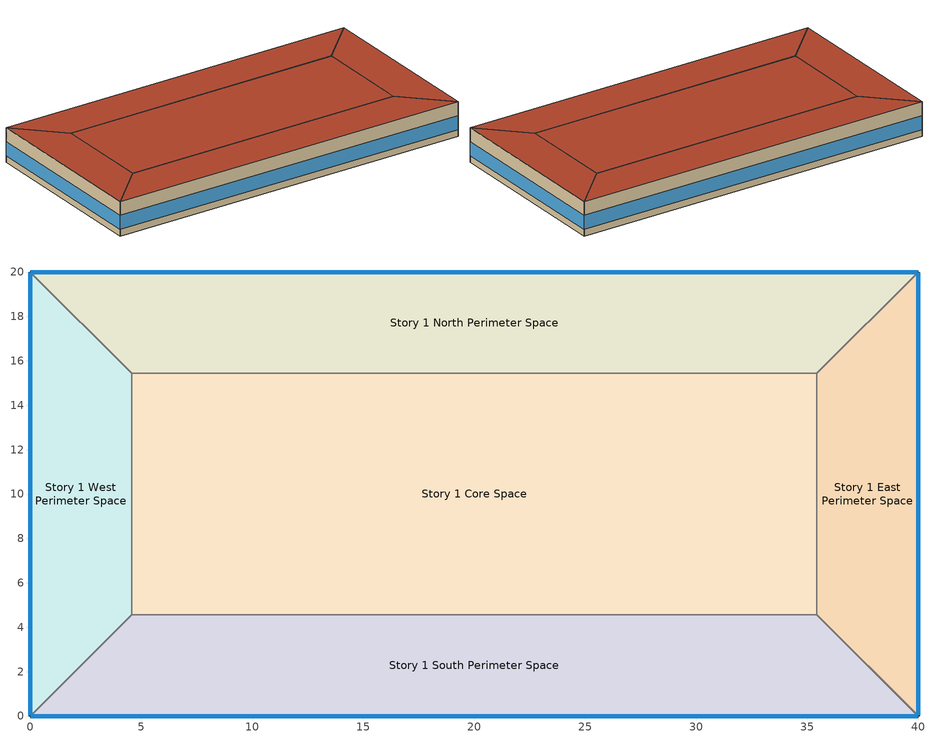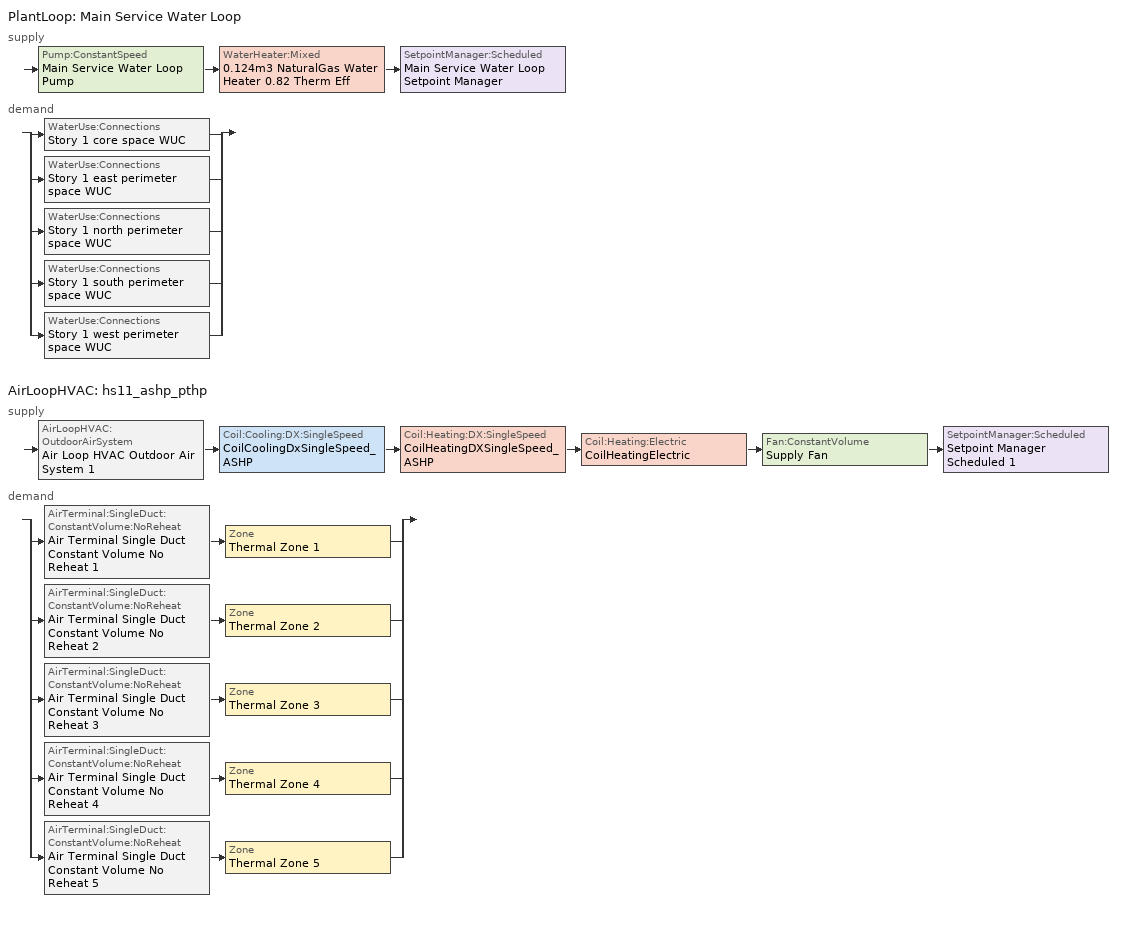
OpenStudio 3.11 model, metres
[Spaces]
Story 1 West Perimeter Space
 floor ground: 0,20 4.57,15.43 4.57,4.57 0,0 z0
 wall outside: 0,20 0,0 z0:3.8
 wall to Story 1 North Perimeter Space: 4.57,15.43 0,20 z0:3.8
 wall to Story 1 Core Space: 4.57,4.57 4.57,15.43 z0:3.8
 wall to Story 1 South Perimeter Space: 0,0 4.57,4.57 z0:3.8
 window: 0,19.97 0,0.03 z0.76:2.28
 roof outside: 0,0 4.57,4.57 4.57,15.43 0,20 z3.8
Story 1 North Perimeter Space
 floor ground: 40,20 35.43,15.43 4.57,15.43 0,20 z0
 wall outside: 40,20 0,20 z0:3.8
 wall to Story 1 East Perimeter Space: 35.43,15.43 40,20 z0:3.8
 wall to Story 1 Core Space: 4.57,15.43 35.43,15.43 z0:3.8
 window: 39.97,20 0.03,20 z0.76:2.28
 roof outside: 35.43,15.43 40,20 0,20 4.57,15.43 z3.8
Story 1 East Perimeter Space
 floor ground: 40,20 40,0 35.43,4.57 35.43,15.43 z0
 wall outside: 40,0 40,20 z0:3.8
 wall to Story 1 South Perimeter Space: 35.43,4.57 40,0 z0:3.8
 wall to Story 1 Core Space: 35.43,15.43 35.43,4.57 z0:3.8
 window: 40,0.03 40,19.97 z0.76:2.28
 roof outside: 40,0 40,20 35.43,15.43 35.43,4.57 z3.8
Story 1 South Perimeter Space
 floor ground: 35.43,4.57 40,0 0,0 4.57,4.57 z0
 wall outside: 0,0 40,0 z0:3.8
 wall to Story 1 Core Space: 35.43,4.57 4.57,4.57 z0:3.8
 window: 0.03,0 39.97,0 z0.76:2.28
 roof outside: 40,0 35.43,4.57 4.57,4.57 0,0 z3.8
Story 1 Core Space
 floor ground: 35.43,15.43 35.43,4.57 4.57,4.57 4.57,15.43 z0
 roof outside: 35.43,4.57 35.43,15.43 4.57,15.43 4.57,4.57 z3.8
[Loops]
PlantLoop 'Main Service Water Loop'
 supply: Pump:ConstantSpeed 'Main Service Water Loop Pump' > WaterHeater:Mixed '0.124m3 NaturalGas Water Heater 0.82 Therm Eff' > SetpointManager:Scheduled 'Main Service Water Loop Setpoint Manager'
 demand: split
  | WaterUse:Connections 'Story 1 core space WUC'
  | WaterUse:Connections 'Story 1 east perimeter space WUC'
  | WaterUse:Connections 'Story 1 north perimeter space WUC'
  | WaterUse:Connections 'Story 1 south perimeter space WUC'
  | WaterUse:Connections 'Story 1 west perimeter space WUC'
AirLoopHVAC 'hs11_ashp_pthp'
 supply: AirLoopHVAC:OutdoorAirSystem 'Air Loop HVAC Outdoor Air System 1' > Coil:Cooling:DX:SingleSpeed 'CoilCoolingDxSingleSpeed_ASHP' > Coil:Heating:DX:SingleSpeed 'CoilHeatingDXSingleSpeed_ASHP' > Coil:Heating:Electric 'CoilHeatingElectric' > Fan:ConstantVolume 'Supply Fan' > SetpointManager:Scheduled 'Setpoint Manager Scheduled 1'
 demand: split
  | AirTerminal:SingleDuct:ConstantVolume:NoReheat 'Air Terminal Single Duct Constant Volume No Reheat 1' > Zone 'Thermal Zone 1'
  | AirTerminal:SingleDuct:ConstantVolume:NoReheat 'Air Terminal Single Duct Constant Volume No Reheat 2' > Zone 'Thermal Zone 2'
  | AirTerminal:SingleDuct:ConstantVolume:NoReheat 'Air Terminal Single Duct Constant Volume No Reheat 3' > Zone 'Thermal Zone 3'
  | AirTerminal:SingleDuct:ConstantVolume:NoReheat 'Air Terminal Single Duct Constant Volume No Reheat 4' > Zone 'Thermal Zone 4'
  | AirTerminal:SingleDuct:ConstantVolume:NoReheat 'Air Terminal Single Duct Constant Volume No Reheat 5' > Zone 'Thermal Zone 5'
[Building]
Small Office: North Axis {deg}=-0; Space Type=ASHRAE 189.1-2009 ClimateZone 4-8 SmallOffice; Default Construction Set=ASHRAE 189.1-2009 ClimateZone 5 (smoff) ConstSet
[ClimateZones]
Climate Zone Institution Name 1=ASHRAE; Climate Zone Document Name 1=ANSI/ASHRAE Standard 169; Climate Zone Document Year 1=2006; Climate Zone Institution Name 2=CEC; Climate Zone Document Name 2=California Climate Zone Descriptions; Climate Zone Document Year 2=1995
[Site]
Site 1: Latitude {deg}=43.67; Longitude {deg}=-79.63; Time Zone {hr}=-5; Elevation {m}=173
[SizingPeriod:DesignDay] Barometric Pressure {Pa}=99264; Sky Clearness=0; Rain Indicator=No; Snow Indicator=No; Day of Month=21; Daylight Saving Time Indicator=No; Dry-Bulb Temperature Range Modifier Type=DefaultMultipliers
Name | Maximum Dry-Bulb Temperature {C} | Daily Dry-Bulb Temperature Range {deltaC} | Wind Speed {m/s} | Wind Direction {deg} | Month | Day Type | Humidity Condition Type | Wetbulb or DewPoint at Maximum Dry-Bulb {C} | Solar Model Indicator | ASHRAE Clear Sky Optical Depth for Beam Irradiance | ASHRAE Clear Sky Optical Depth for Diffuse Irradiance | Enthalpy at Maximum Dry-Bulb {J/kg}
Toronto Int'l Ann Clg .4% Condns DB=>MWB | 31.2 | 10.2 | 5.8 | 270 | 7 | SummerDesignDay | Wetbulb | 22.2 | ASHRAETau | 0.473 | 1.952
Toronto Int'l Ann Clg .4% Condns WB=>MDB | 29 | 10.2 | 5.8 | 270 | 7 | SummerDesignDay | Wetbulb | 23.6 | ASHRAETau | 0.473 | 1.952
Toronto Int'l Ann Clg .4% Condns Enth=>MDB | 29.1 | 10.2 | 5.8 | 270 | 7 | SummerDesignDay | Enthalpy |  | ASHRAETau | 0.473 | 1.952 | 71300
Toronto Int'l Ann Htg 99.6% Condns DB | -18.8 | 0 | 4.3 | 340 | 1 | WinterDesignDay | Wetbulb | -18.8 | ASHRAEClearSky
Toronto Int'l Ann Clg .4% Condns DP=>MDB | 26.5 | 10.2 | 5.8 | 270 | 7 | SummerDesignDay | Dewpoint | 21.9 | ASHRAETau | 0.473 | 1.952
Toronto Int'l Ann Hum_n 99.6% Condns DP=>MCDB | -18.3 | 0 | 4.3 | 340 | 1 | WinterDesignDay | Dewpoint | -23.6 | ASHRAEClearSky
Toronto Int'l Ann Htg Wind 99.6% Condns WS=>MCDB | -6.9 | 0 | 14 | 340 | 1 | WinterDesignDay | Wetbulb | -6.9 | ASHRAEClearSky
[Construction]
000 ExtSlabCarpet 4in ClimateZone 1-8: MAT-CC05 4 HW CONCRETE, CP02 CARPET PAD
000 Exterior Door: 000 F08 Metal surface, 000 I01 25mm insulation board
000 Exterior Window: 000 Clear 3mm, 000 Air 13mm, 000 Clear 3mm
000 Interior Ceiling: 000 M11 100mm lightweight concrete, 000 F05 Ceiling air space resistance, 000 F16 Acoustic tile
000 Interior Door; 000 Interior Partition: 000 G05 25mm wood
000 Interior Floor: 000 F16 Acoustic tile, 000 F05 Ceiling air space resistance, 000 M11 100mm lightweight concrete
000 Interior Wall: 000 G01a 19mm gypsum board, 000 F04 Wall air space resistance, 000 G01a 19mm gypsum board
000 Interior Window: 000 Clear 3mm
ASHRAE 189.1-2009 ExtRoof IEAD ClimateZone 2-5: Roof Membrane, Roof Insulation [21], Metal Decking
ASHRAE 189.1-2009 ExtWall Mass ClimateZone 5: 1IN Stucco, 8IN Concrete HW, Wall Insulation [40], 1/2IN Gypsum
ASHRAE 189.1-2009 ExtWindow ClimateZone 4-5: Theoretical Glass [207]
[DefaultConstructionSet]
ASHRAE 189.1-2009 ClimateZone 5 (smoff) ConstSet: Default Exterior Surface Constructions=ASHRAE 189.1-2009 ClimateZone 5 (smoff) Exterior DefSurfCons; Default Interior Surface Constructions=000 Interior DefSurfCons; Default Ground Contact Surface Constructions=000 Ground DefSurfCons; Default Exterior SubSurface Constructions=ASHRAE 189.1-2009 ClimateZone 5 (smoff) Exterior DefSubCons; Default Interior SubSurface Constructions=000 Interior DefSubCons; Interior Partition Construction=000 Interior Partition
[DefaultSubSurfaceConstructions] Glass Door Construction=000 Exterior Window; Skylight Construction=000 Exterior Window; Tubular Daylight Dome Construction=000 Interior Window; Tubular Daylight Diffuser Construction=000 Interior Window
Name | Fixed Window Construction | Operable Window Construction | Door Construction
000 Interior DefSubCons | 000 Interior Window | 000 Interior Window | 000 Interior Door
ASHRAE 189.1-2009 ClimateZone 5 (smoff) Exterior DefSubCons | ASHRAE 189.1-2009 ExtWindow ClimateZone 4-5 | ASHRAE 189.1-2009 ExtWindow ClimateZone 4-5 | 000 Exterior Door
[DefaultSurfaceConstructions]
Name | Floor Construction | Wall Construction | Roof Ceiling Construction
000 Ground DefSurfCons | 000 ExtSlabCarpet 4in ClimateZone 1-8 | 000 ExtSlabCarpet 4in ClimateZone 1-8 | 000 ExtSlabCarpet 4in ClimateZone 1-8
000 Interior DefSurfCons | 000 Interior Floor | 000 Interior Wall | 000 Interior Ceiling
ASHRAE 189.1-2009 ClimateZone 5 (smoff) Exterior DefSurfCons | 000 ExtSlabCarpet 4in ClimateZone 1-8 | ASHRAE 189.1-2009 ExtWall Mass ClimateZone 5 | ASHRAE 189.1-2009 ExtRoof IEAD ClimateZone 2-5
[Material]
Name | Roughness | Thickness {m} | Conductivity {W/m-K} | Density {kg/m3} | Specific Heat {J/kg-K} | Thermal Absorptance | Solar Absorptance | Visible Absorptance
000 F08 Metal surface | Smooth | 0.0008 | 45.28 | 7824 | 500
000 F16 Acoustic tile | MediumSmooth | 0.0191 | 0.06 | 368 | 590
000 G01a 19mm gypsum board | MediumSmooth | 0.019 | 0.16 | 800 | 1090
000 G05 25mm wood | MediumSmooth | 0.0254 | 0.15 | 608 | 1630
000 I01 25mm insulation board | MediumRough | 0.0254 | 0.03 | 43 | 1210
000 M11 100mm lightweight concrete | MediumRough | 0.1016 | 0.53 | 1280 | 840
1/2IN Gypsum | Smooth | 0.0127 | 0.16 | 784.9 | 830 | 0.9 | 0.92 | 0.92
1IN Stucco | Smooth | 0.0253 | 0.6918 | 1858 | 837 | 0.9 | 0.92 | 0.92
8IN Concrete HW | MediumRough | 0.2033 | 1.7296 | 2243 | 837 | 0.9 | 0.65 | 0.65
MAT-CC05 4 HW CONCRETE | Rough | 0.1016 | 1.311 | 2240 | 836.8 | 0.9 | 0.7 | 0.7
Metal Decking | MediumSmooth | 0.0015 | 45.006 | 7680 | 418.4 | 0.9 | 0.7 | 0.3
Roof Insulation [21] | MediumRough | 0.2105 | 0.049 | 265 | 836.8 | 0.9 | 0.7 | 0.7
Roof Membrane | VeryRough | 0.0095 | 0.16 | 1121.29 | 1460 | 0.9 | 0.7 | 0.7
Wall Insulation [40] | MediumRough | 0.0794 | 0.0432 | 91 | 837 | 0.9 | 0.5 | 0.5
[Material:AirGap]
Name | Thermal Resistance
000 F04 Wall air space resistance | 0.15
000 F05 Ceiling air space resistance | 0.18
[Material:NoMass]
CP02 CARPET PAD: Roughness=VeryRough; Thermal Resistance=0.2165; Thermal Absorptance=0.9; Solar Absorptance=0.7; Visible Absorptance=0.8
[WindowMaterial:Gas]
000 Air 13mm: Gas Type=Air; Thickness=0.0127
[WindowMaterial:Glazing] Optical Data Type=SpectralAverage; Thickness=0.003; Infrared Transmittance at Normal Incidence=0
Name | Solar Transmittance at Normal Incidence | Front Side Solar Reflectance at Normal Incidence | Back Side Solar Reflectance at Normal Incidence | Visible Transmittance at Normal Incidence | Front Side Visible Reflectance at Normal Incidence | Back Side Visible Reflectance at Normal Incidence | Front Side Infrared Hemispherical Emissivity | Back Side Infrared Hemispherical Emissivity | Conductivity | Dirt Correction Factor for Solar and Visible Transmittance | Solar Diffusing
000 Clear 3mm | 0.837 | 0.075 | 0.075 | 0.898 | 0.081 | 0.081 | 0.84 | 0.84 | 0.9
Theoretical Glass [207] | 0.3311 | 0.6189 | 0.6189 | 0.44 | 0.51 | 0.51 | 0.9 | 0.9 | 0.0133 | 1 | No
[DefaultScheduleSet]
SmallOffice Schedules: Number of People Schedule=NECB-A-Occupancy; People Activity Level Schedule=NECB-Activity; Lighting Schedule=NECB-A-Lighting; Electric Equipment Schedule=NECB-A-Electric-Equipment; Infiltration Schedule=Small Office Infil Quarter On
[DesignSpecification:OutdoorAir]
SmallOffice Outdoor Air: Outdoor Air Method=Sum; Outdoor Air Flow per Person=0.00253908; Outdoor Air Flow per Floor Area=0.0003048; Outdoor Air Flow Rate=0; Outdoor Air Flow Air Changes per Hour=0
[ElectricEquipment]
ASHRAE 189.1-2009 ClimateZone 4-8 SmallOffice ElecInst: Electric Equipment Definition=ASHRAE 189.1-2009 ClimateZone 4-8 SmallOffice ElecDef; Space or SpaceType=ASHRAE 189.1-2009 ClimateZone 4-8 SmallOffice
[ElectricEquipment:Definition]
ASHRAE 189.1-2009 ClimateZone 4-8 SmallOffice ElecDef: Design Level Calculation Method=Watts/Area; Watts per Space Floor Area=7.50273; Fraction Radiant=0.5
[Lights]
ASHRAE 189.1-2009 ClimateZone 4-8 SmallOffice LightsInst: Lights Definition=ASHRAE 189.1-2009 ClimateZone 4-8 SmallOffice LightsDef; Space or SpaceType=ASHRAE 189.1-2009 ClimateZone 4-8 SmallOffice
[Lights:Definition]
ASHRAE 189.1-2009 ClimateZone 4-8 SmallOffice LightsDef: Design Level Calculation Method=Watts/Area; Watts per Space Floor Area=7.10001; Fraction Radiant=0.5; Fraction Visible=0.2
[People]
ASHRAE 189.1-2009 ClimateZone 4-8 SmallOffice PeopInst: People Definition=SmallOffice PeopDef; Space or SpaceType=ASHRAE 189.1-2009 ClimateZone 4-8 SmallOffice; Work Efficiency Schedule=Work Efficiency Schedule; Clothing Insulation Calculation Method=ClothingInsulationSchedule; Clothing Insulation Schedule=Clothing Schedule; Air Velocity Schedule=Air Velocity Schedule
[People:Definition]
SmallOffice PeopDef: Number of People Calculation Method=People/Area; People per Space Floor Area {person/m2}=0.0500182; Fraction Radiant=0.3
[SpaceInfiltration:DesignFlowRate]
ASHRAE 189.1-2009 ClimateZone 4-8 SmallOffice Infil: Space or SpaceType=ASHRAE 189.1-2009 ClimateZone 4-8 SmallOffice; Schedule=Always On; Design Flow Rate Calculation Method=Flow/ExteriorArea; Flow per Exterior Surface Area {m3/s-m2}=0.000250063; Density Basis=Outdoor
[SpaceType]
ASHRAE 189.1-2009 ClimateZone 4-8 SmallOffice: Default Schedule Set=SmallOffice Schedules; Design Specification Outdoor Air Object=SmallOffice Outdoor Air; Standards Building Type=Space Function; Standards Space Type=Office enclosed > 25 m2
[ThermostatSetpoint:DualSetpoint] Heating Setpoint Temperature Schedule=Small Office HtgSetp; Cooling Setpoint Temperature Schedule=Small Office ClgSetp
Thermal Zone 1 Thermostat; Thermal Zone 2 Thermostat; Thermal Zone 3 Thermostat; Thermal Zone 4 Thermostat; Thermal Zone 5 Thermostat
[BuildingStory]
Story 1: Nominal Z Coordinate {m}=0; Nominal Floor to Floor Height {m}=3.8
[Space] Building Story=Story 1
Name | Thermal Zone
Story 1 West Perimeter Space | Thermal Zone 2
Story 1 North Perimeter Space | Thermal Zone 3
Story 1 East Perimeter Space | Thermal Zone 4
Story 1 South Perimeter Space | Thermal Zone 1
Story 1 Core Space | Thermal Zone 5
[ThermalZone] Use Ideal Air Loads=No
Name | Thermostat
Thermal Zone 1 | Thermal Zone 1 Thermostat
Thermal Zone 2 | Thermal Zone 2 Thermostat
Thermal Zone 3 | Thermal Zone 3 Thermostat
Thermal Zone 4 | Thermal Zone 4 Thermostat
Thermal Zone 5 | Thermal Zone 5 Thermostat
[Sizing:Zone] Zone Cooling Design Supply Air Temperature Input Method=SupplyAirTemperature; Zone Cooling Design Supply Air Temperature {C}=13; Zone Cooling Design Supply Air Temperature Difference {deltaC}=11.11; Zone Heating Design Supply Air Temperature Input Method=SupplyAirTemperature; Zone Heating Design Supply Air Temperature {C}=43; Zone Heating Design Supply Air Temperature Difference {deltaC}=11.11; Zone Cooling Design Supply Air Humidity Ratio {kg-H2O/kg-air}=0.0085; Zone Heating Design Supply Air Humidity Ratio {kg-H2O/kg-air}=0.008; Zone Heating Sizing Factor=1.3; Zone Cooling Sizing Factor=1.1; Cooling Design Air Flow Method=DesignDay; Heating Design Air Flow Method=DesignDay; Account for Dedicated Outdoor Air System=No; Dedicated Outdoor Air System Control Strategy=NeutralSupplyAir; Dedicated Outdoor Air Low Setpoint Temperature for Design {C}=Autosize; Dedicated Outdoor Air High Setpoint Temperature for Design {C}=Autosize; Zone Load Sizing Method=Sensible Load Only No Latent Load; Zone Latent Cooling Design Supply Air Humidity Ratio Input Method=HumidityRatioDifference; Zone Cooling Design Supply Air Humidity Ratio Difference {kgWater/kgDryAir}=0.005; Zone Latent Heating Design Supply Air Humidity Ratio Input Method=HumidityRatioDifference; Zone Humidification Design Supply Air Humidity Ratio Difference {kgWater/kgDryAir}=0.005; Sizing Option=Coincident; Heating Coil Sizing Method=None; Maximum Heating Capacity To Cooling Load Sizing Ratio {W/W}=1
Thermal Zone 1; Thermal Zone 2; Thermal Zone 3; Thermal Zone 4; Thermal Zone 5
[Zone equipment]
Thermal Zone 1: Air Terminal Single Duct Constant Volume No Reheat 1, ZoneHVACPackagedTerminalHeatPump
Thermal Zone 2: Air Terminal Single Duct Constant Volume No Reheat 2, ZoneHVACPackagedTerminalHeatPump 1
Thermal Zone 3: Air Terminal Single Duct Constant Volume No Reheat 3, ZoneHVACPackagedTerminalHeatPump 2
Thermal Zone 4: Air Terminal Single Duct Constant Volume No Reheat 4, ZoneHVACPackagedTerminalHeatPump 3
Thermal Zone 5: Air Terminal Single Duct Constant Volume No Reheat 5, ZoneHVACPackagedTerminalHeatPump 4
[PlantLoop]
Main Service Water Loop: Glycol Concentration=0; Maximum Loop Temperature {C}=60; Plant Loop Volume {m3}=Autocalculate; Load Distribution Scheme=Optimal
[Sizing:Plant]
Main Service Water Loop: Loop Type=Heating; Design Loop Exit Temperature {C}=60; Loop Design Temperature Difference {deltaC}=5; Sizing Option=NonCoincident; Zone Timesteps in Averaging Window=1; Coincident Sizing Factor Mode=None
[SetpointManager:Scheduled] Control Variable=Temperature
Name | Schedule
Main Service Water Loop Setpoint Manager | SHW Temp 60.0C
Setpoint Manager Scheduled 1 | DOAS Supply Air Temp
[Pump:ConstantSpeed]
Main Service Water Loop Pump: Rated Flow Rate {m3/s}=autosize; Rated Pump Head {Pa}=179532; Rated Power Consumption {W}=autosize; Motor Efficiency=0.9; Fraction of Motor Inefficiencies to Fluid Stream=0; Pump Control Type=Intermittent; Design Power Sizing Method=PowerPerFlowPerPressure; Design Electric Power per Unit Flow Rate {W/(m3/s)}=348701.1; Design Shaft Power per Unit Flow Rate per Unit Head {W-s/m3-Pa}=1.28205
[WaterHeater:Mixed]
0.124m3 NaturalGas Water Heater 0.82 Therm Eff: Tank Volume {m3}=0.1239; Setpoint Temperature Schedule=SHW Temp 60.0C; Deadband Temperature Difference {deltaC}=2; Maximum Temperature Limit {C}=82.22; Heater Control Type=Cycle; Heater Maximum Capacity {W}=6473.8; Heater Fuel Type=NaturalGas; Heater Thermal Efficiency=0.82; Part Load Factor Curve=SWH-EFFFPLR-NECB2011; Off Cycle Parasitic Fuel Consumption Rate {W}=24.0769; Off Cycle Parasitic Fuel Type=NaturalGas; Off Cycle Parasitic Heat Fraction to Tank=0.8; On Cycle Parasitic Fuel Consumption Rate {W}=24.0769; On Cycle Parasitic Fuel Type=NaturalGas; On Cycle Parasitic Heat Fraction to Tank=0; Ambient Temperature Indicator=Schedule; Ambient Temperature Schedule=SHW Ambient Temp 22C; Off Cycle Loss Coefficient to Ambient Temperature {W/K}=4.48063; On Cycle Loss Coefficient to Ambient Temperature {W/K}=4.48063; Use Side Effectiveness=1; Source Side Effectiveness=1; Use Side Design Flow Rate {m3/s}=autosize; Source Side Design Flow Rate {m3/s}=autosize; Indirect Water Heating Recovery Time {hr}=1.5; Source Side Flow Control Mode=IndirectHeatPrimarySetpoint
[WaterHeater:Sizing]
0.124m3 NaturalGas Water Heater 0.82 Therm Eff: Design Mode=PeakDraw; Time Storage Can Meet Peak Draw {hr}=0.538503; Time for Tank Recovery {hr}=0; Nominal Tank Volume for Autosizing Plant Connections {m3}=1
[WaterUse:Equipment:Definition] Target Temperature Schedule=SHW Target 60.0C
Name | Peak Flow Rate {m3/s}
Story 1 core space Water Use Def | 8.01002e-06
Story 1 east perimeter space Water Use Def; Story 1 west perimeter space Water Use Def | 1.68535e-06
Story 1 north perimeter space Water Use Def; Story 1 south perimeter space Water Use Def | 3.86986e-06
[WaterUse:Equipment] Flow Rate Fraction Schedule=NECB-A-Service Water Heating
Name | Water Use Equipment Definition | Space
Story 1 core space | Story 1 core space Water Use Def | Story 1 Core Space
Story 1 east perimeter space | Story 1 east perimeter space Water Use Def | Story 1 East Perimeter Space
Story 1 north perimeter space | Story 1 north perimeter space Water Use Def | Story 1 North Perimeter Space
Story 1 south perimeter space | Story 1 south perimeter space Water Use Def | Story 1 South Perimeter Space
Story 1 west perimeter space | Story 1 west perimeter space Water Use Def | Story 1 West Perimeter Space
[WaterUse:Connections] Drain Water Heat Exchanger Type=None; Drain Water Heat Exchanger Destination=Plant
Name | Water Use Equipment Name 1
Story 1 core space WUC | Story 1 core space
Story 1 east perimeter space WUC | Story 1 east perimeter space
Story 1 north perimeter space WUC | Story 1 north perimeter space
Story 1 south perimeter space WUC | Story 1 south perimeter space
Story 1 west perimeter space WUC | Story 1 west perimeter space
[AirLoopHVAC]
hs11_ashp_pthp: Availability Schedule=Always On Discrete; Design Supply Air Flow Rate {m3/s}=autosize; Design Return Air Flow Fraction of Supply Air Flow=1
[Sizing:System]
hs11_ashp_pthp: Type of Load to Size On=VentilationRequirement; Design Outdoor Air Flow Rate {m3/s}=Autosize; Central Heating Maximum System Air Flow Ratio=1; Preheat Design Temperature {C}=7; Preheat Design Humidity Ratio {kg-H2O/kg-Air}=0.008; Precool Design Temperature {C}=13; Precool Design Humidity Ratio {kg-H2O/kg-Air}=0.008; Central Cooling Design Supply Air Temperature {C}=13; Central Heating Design Supply Air Temperature {C}=22; Sizing Option=NonCoincident; 100% Outdoor Air in Cooling=Yes; 100% Outdoor Air in Heating=Yes; Central Cooling Design Supply Air Humidity Ratio {kg-H2O/kg-Air}=0.0085; Central Heating Design Supply Air Humidity Ratio {kg-H2O/kg-Air}=0.008; Cooling Design Air Flow Method=DesignDay; Cooling Design Air Flow Rate {m3/s}=0; Heating Design Air Flow Method=DesignDay; Heating Design Air Flow Rate {m3/s}=0; System Outdoor Air Method=ZoneSum; Zone Maximum Outdoor Air Fraction=1; Cooling Supply Air Flow Rate Per Floor Area {m3/s-m2}=0.00996765; Cooling Fraction of Autosized Cooling Supply Air Flow Rate=1; Cooling Supply Air Flow Rate Per Unit Cooling Capacity {m3/s-W}=3.94755e-05; Heating Supply Air Flow Rate Per Floor Area {m3/s-m2}=0.00996765; Heating Fraction of Autosized Heating Supply Air Flow Rate=1; Heating Fraction of Autosized Cooling Supply Air Flow Rate=1; Heating Supply Air Flow Rate Per Unit Heating Capacity {m3/s-W}=3.15882e-05; Cooling Design Capacity Method=CoolingDesignCapacity; Cooling Design Capacity {W}=autosize; Cooling Design Capacity Per Floor Area {W/m2}=234.7; Fraction of Autosized Cooling Design Capacity=1; Heating Design Capacity Method=HeatingDesignCapacity; Heating Design Capacity {W}=autosize; Heating Design Capacity Per Floor Area {W/m2}=157; Fraction of Autosized Heating Design Capacity=1; Central Cooling Capacity Control Method=OnOff; Occupant Diversity=autosize; Heating Coil Sizing Method=None; Maximum Heating Capacity To Cooling Capacity Sizing Ratio {W/W}=1
[Coil:Cooling:DX:SingleSpeed] Availability Schedule=Always On Discrete; Rated Total Cooling Capacity {W}=autosize; Rated Sensible Heat Ratio=autosize; Rated COP {W/W}=3; Rated Air Flow Rate {m3/s}=autosize; Rated Evaporator Fan Power Per Volume Flow Rate 2017 {W/(m3/s)}=773.3; Rated Evaporator Fan Power Per Volume Flow Rate 2023 {W/(m3/s)}=934.4; Minimum Outdoor Dry-Bulb Temperature for Compressor Operation {C}=-25; Nominal Time for Condensate Removal to Begin {s}=0; Ratio of Initial Moisture Evaporation Rate and Steady State Latent Capacity=0; Maximum Cycling Rate {cycles/hr}=0; Latent Capacity Time Constant {s}=0; Condenser Type=AirCooled; Evaporative Condenser Effectiveness=0.9; Evaporative Condenser Air Flow Rate {m3/s}=autosize; Evaporative Condenser Pump Rated Power Consumption {W}=autosize; Crankcase Heater Capacity {W}=1e-06; Maximum Outdoor Dry-Bulb Temperature for Crankcase Heater Operation {C}=10; Basin Heater Capacity {W/K}=0; Basin Heater Setpoint Temperature {C}=2
Name | Total Cooling Capacity Function of Temperature Curve | Total Cooling Capacity Function of Flow Fraction Curve | Energy Input Ratio Function of Temperature Curve | Energy Input Ratio Function of Flow Fraction Curve | Part Load Fraction Correlation Curve
CoilCoolingDxSingleSpeed_ASHP | Curve Biquadratic 1 | Curve Quadratic 1 | Curve Biquadratic 2 | Curve Quadratic 2 | Curve Quadratic 3
CoilCoolingDXSingleSpeed_PTHP | Curve Biquadratic 3 | Curve Quadratic 6 | Curve Biquadratic 4 | Curve Quadratic 7 | Curve Quadratic 8
CoilCoolingDXSingleSpeed_PTHP 1 | Curve Biquadratic 5 | Curve Quadratic 11 | Curve Biquadratic 6 | Curve Quadratic 12 | Curve Quadratic 13
CoilCoolingDXSingleSpeed_PTHP 2 | Curve Biquadratic 7 | Curve Quadratic 16 | Curve Biquadratic 8 | Curve Quadratic 17 | Curve Quadratic 18
CoilCoolingDXSingleSpeed_PTHP 3 | Curve Biquadratic 9 | Curve Quadratic 21 | Curve Biquadratic 10 | Curve Quadratic 22 | Curve Quadratic 23
CoilCoolingDXSingleSpeed_PTHP 4 | Curve Biquadratic 11 | Curve Quadratic 26 | Curve Biquadratic 12 | Curve Quadratic 27 | Curve Quadratic 28
[Coil:Heating:DX:SingleSpeed] Availability Schedule=Always On Discrete; Rated Total Heating Capacity {W}=Autosize; Rated COP {W/W}=5; Rated Air Flow Rate {m3/s}=Autosize; Rated Supply Fan Power Per Volume Flow Rate 2017 {W/(m3/s)}=773.3; Rated Supply Fan Power Per Volume Flow Rate 2023 {W/(m3/s)}=934.4; Defrost Energy Input Ratio Function of Temperature Curve=DEFROST-EIR-FT; Crankcase Heater Capacity {W}=1e-06; Defrost Strategy=ReverseCycle; Defrost Control=OnDemand; Defrost Time Period Fraction=0.166667; Resistive Defrost Heater Capacity {W}=2000
Name | Total Heating Capacity Function of Temperature Curve | Total Heating Capacity Function of Flow Fraction Curve | Energy Input Ratio Function of Temperature Curve | Energy Input Ratio Function of Flow Fraction Curve | Part Load Fraction Correlation Curve
CoilHeatingDXSingleSpeed_ASHP | Curve Cubic 1 | Curve Cubic 2 | Curve Cubic 3 | Curve Quadratic 4 | Curve Quadratic 5
CoilHeatingDXSingleSpeed_PTHP | Curve Cubic 4 | Curve Cubic 5 | Curve Cubic 6 | Curve Quadratic 9 | Curve Quadratic 10
CoilHeatingDXSingleSpeed_PTHP 1 | Curve Cubic 7 | Curve Cubic 8 | Curve Cubic 9 | Curve Quadratic 14 | Curve Quadratic 15
CoilHeatingDXSingleSpeed_PTHP 2 | Curve Cubic 10 | Curve Cubic 11 | Curve Cubic 12 | Curve Quadratic 19 | Curve Quadratic 20
CoilHeatingDXSingleSpeed_PTHP 3 | Curve Cubic 13 | Curve Cubic 14 | Curve Cubic 15 | Curve Quadratic 24 | Curve Quadratic 25
CoilHeatingDXSingleSpeed_PTHP 4 | Curve Cubic 16 | Curve Cubic 17 | Curve Cubic 18 | Curve Quadratic 29 | Curve Quadratic 30
[Coil:Heating:Electric] Availability Schedule=Always On Discrete
CoilHeatingElectric; CoilHeatingElectric 1; CoilHeatingElectric 2; CoilHeatingElectric 3; CoilHeatingElectric 4; CoilHeatingElectric 5
[Fan:ConstantVolume]
Supply Fan: Availability Schedule=Always On Discrete; Maximum Flow Rate {m3/s}=AutoSize
[Controller:OutdoorAir]
Controller Outdoor Air 1: Minimum Outdoor Air Flow Rate {m3/s}=autosize; Maximum Outdoor Air Flow Rate {m3/s}=Autosize; Economizer Control Type=NoEconomizer; Economizer Control Action Type=ModulateFlow; Economizer Maximum Limit Dry-Bulb Temperature {C}=28; Economizer Maximum Limit Enthalpy {J/kg}=64000; Economizer Minimum Limit Dry-Bulb Temperature {C}=-100; Lockout Type=NoLockout; Minimum Limit Type=FixedMinimum; Controller Mechanical Ventilation=Controller Mechanical Ventilation 1; High Humidity Control=No; High Humidity Outdoor Air Flow Ratio=1; Control High Indoor Humidity Based on Outdoor Humidity Ratio=Yes; Heat Recovery Bypass Control Type=BypassWhenWithinEconomizerLimits; Economizer Operation Staging=InterlockedWithMechanicalCooling
[Controller:MechanicalVentilation]
Controller Mechanical Ventilation 1: Availability Schedule=Always On Discrete; System Outdoor Air Method=ZoneSum
[AirLoopHVAC:OutdoorAirSystem]
Air Loop HVAC Outdoor Air System 1: Controller=Controller Outdoor Air 1
[AirTerminal:SingleDuct:ConstantVolume:NoReheat] Availability Schedule=Always On Discrete; Maximum Air Flow Rate {m3/s}=AutoSize
Air Terminal Single Duct Constant Volume No Reheat 1; Air Terminal Single Duct Constant Volume No Reheat 2; Air Terminal Single Duct Constant Volume No Reheat 3; Air Terminal Single Duct Constant Volume No Reheat 4; Air Terminal Single Duct Constant Volume No Reheat 5
[Fan:OnOff] Availability Schedule=Always On Discrete; Fan Total Efficiency=0.6; Pressure Rise {Pa}=300; Maximum Flow Rate {m3/s}=autosize; Motor Efficiency=0.8; Motor In Airstream Fraction=1
Name | Fan Power Ratio Function of Speed Ratio Curve | Fan Efficiency Ratio Function of Speed Ratio Curve
FanOnOff | Fan On Off Power Curve | Fan On Off Efficiency Curve
FanOnOff 1 | Fan On Off Power Curve 1 | Fan On Off Efficiency Curve 1
FanOnOff 2 | Fan On Off Power Curve 2 | Fan On Off Efficiency Curve 2
FanOnOff 3 | Fan On Off Power Curve 3 | Fan On Off Efficiency Curve 3
FanOnOff 4 | Fan On Off Power Curve 4 | Fan On Off Efficiency Curve 4
[ZoneHVAC:PackagedTerminalHeatPump] Availability Schedule=Always On Discrete; Supply Air Flow Rate During Cooling Operation {m3/s}=Autosize; Supply Air Flow Rate During Heating Operation {m3/s}=Autosize; Supply Air Flow Rate When No Cooling or Heating is Needed {m3/s}=Autosize; No Load Supply Air Flow Rate Control Set To Low Speed=Yes; Outdoor Air Flow Rate During Cooling Operation {m3/s}=1e-06; Outdoor Air Flow Rate During Heating Operation {m3/s}=1e-06; Outdoor Air Flow Rate When No Cooling or Heating is Needed {m3/s}=1e-06; Maximum Supply Air Temperature from Supplemental Heater {C}=Autosize; Supply Air Fan Operating Mode Schedule=Always Off Discrete; DX Heating Coil Sizing Ratio=1
Name | Supply Air Fan | Heating Coil | Cooling Coil | Supplemental Heating Coil
ZoneHVACPackagedTerminalHeatPump | FanOnOff | CoilHeatingDXSingleSpeed_PTHP | CoilCoolingDXSingleSpeed_PTHP | CoilHeatingElectric 1
ZoneHVACPackagedTerminalHeatPump 1 | FanOnOff 1 | CoilHeatingDXSingleSpeed_PTHP 1 | CoilCoolingDXSingleSpeed_PTHP 1 | CoilHeatingElectric 2
ZoneHVACPackagedTerminalHeatPump 2 | FanOnOff 2 | CoilHeatingDXSingleSpeed_PTHP 2 | CoilCoolingDXSingleSpeed_PTHP 2 | CoilHeatingElectric 3
ZoneHVACPackagedTerminalHeatPump 3 | FanOnOff 3 | CoilHeatingDXSingleSpeed_PTHP 3 | CoilCoolingDXSingleSpeed_PTHP 3 | CoilHeatingElectric 4
ZoneHVACPackagedTerminalHeatPump 4 | FanOnOff 4 | CoilHeatingDXSingleSpeed_PTHP 4 | CoilCoolingDXSingleSpeed_PTHP 4 | CoilHeatingElectric 5
[Schedule:Constant]
Name | Value
Always On Discrete | 1
Always Off Discrete | 0
[Schedule:Ruleset]
Name | Default Day Schedule | Summer Design Day Schedule | Winter Design Day Schedule
Always On | Always On Default Schedule | Always On Summer Design Day | Always On Winter Design Day
Small Office HtgSetp | Small Office HtgSetp Default Schedule | Small Office HtgSetp Summer Design Day | Small Office HtgSetp Winter Design Day
Small Office Infil Quarter On | Small Office Infil Quarter On Default Schedule | Small Office Infil Quarter On Summer Design Day | Small Office Infil Quarter On Winter Design Day
Small Office ClgSetp | Small Office ClgSetp Default Schedule | Small Office ClgSetp Summer Design Day | Small Office ClgSetp Winter Design Day
Clothing Schedule | Clothing Schedule Default Winter Clothes
Air Velocity Schedule | Air Velocity Schedule Default
Work Efficiency Schedule | Work Efficiency Schedule Default
NECB-A-Occupancy | NECB-A-Occupancy Default
NECB-Activity | NECB-Activity Default | NECB-Activity Summer Design Day | NECB-Activity Winter Design Day
NECB-A-Electric-Equipment | NECB-A-Electric-Equipment Default
NECB-A-Lighting | NECB-A-Lighting Default
SHW Temp 60.0C | SHW Temp 60.0C Default
SHW Ambient Temp 22C | SHW Ambient Temp 22C Default
SHW Target 60.0C | SHW Target 60.0C Default
NECB-A-Service Water Heating | NECB-A-Service Water Heating Default
DOAS Supply Air Temp | DOAS Supply Air Temp Default
[Schedule:Day]
Always On Default Schedule; Always On Winter Design Day; Always On Summer Design Day; Small Office Infil Quarter On Rule 1 Day Schedule: No, 24, 0, 1
Small Office HtgSetp Default Schedule: No, 6, 0, 15.6, 22, 0, 21, 24, 0, 15.6
Small Office HtgSetp Rule 2 Day Schedule: No, 6, 0, 15.6, 18, 0, 21, 24, 0, 15.6
Small Office HtgSetp Winter Design Day: No, 24, 0, 21
Small Office HtgSetp Rule 1 Day Schedule; Small Office HtgSetp Summer Design Day: No, 24, 0, 15.6
Small Office Infil Quarter On Default Schedule; Small Office Infil Quarter On Summer Design Day: No, 6, 0, 1, 22, 0, 0.25, 24, 0, 1
Small Office Infil Quarter On Rule 2 Day Schedule; Small Office Infil Quarter On Winter Design Day: No, 6, 0, 1, 18, 0, 0.25, 24, 0, 1
Small Office ClgSetp Default Schedule; Small Office ClgSetp Summer Design Day: No, 6, 0, 26.7, 22, 0, 24, 24, 0, 26.7
Small Office ClgSetp Rule 2 Day Schedule: No, 6, 0, 26.7, 18, 0, 24, 24, 0, 26.7
Small Office ClgSetp Rule 1 Day Schedule; Small Office ClgSetp Winter Design Day: No, 24, 0, 26.7
Clothing Schedule Default Winter Clothes: 24, 0, 1
Clothing Schedule Summer Clothes: 24, 0, 0.5
Air Velocity Schedule Default: 24, 0, 0.2
Work Efficiency Schedule Default: 24, 0, 0
NECB-A-Occupancy Default; NECB-A-Occupancy Default|Wkdy Day: No, 7, 0, 0, 8, 0, 0.1, 9, 0, 0.7, 12, 0, 0.9, 14, 0, 0.5, 17, 0, 0.9, 18, 0, 0.7, 19, 0, 0.3, 23, 0, 0.1, 24, 0, 0
NECB-A-Occupancy Sat Day; NECB-A-Occupancy Sun|Hol Day: No, 24, 0, 0
NECB-Activity Default; NECB-Activity Winter Design Day; NECB-Activity Summer Design Day: No, 24, 0, 130
NECB-A-Electric-Equipment Default; NECB-A-Electric-Equipment Default|Wkdy Day: No, 7, 0, 0.2, 8, 0, 0.3, 9, 0, 0.8, 18, 0, 0.9, 19, 0, 0.5, 21, 0, 0.3, 24, 0, 0.2
NECB-A-Electric-Equipment Sat Day; NECB-A-Electric-Equipment Sun|Hol Day: No, 24, 0, 0.2
NECB-A-Lighting Default; NECB-A-Lighting Default|Wkdy Day: No, 7, 0, 0.05, 8, 0, 0.3, 9, 0, 0.8, 17, 0, 0.9, 18, 0, 0.8, 19, 0, 0.5, 21, 0, 0.3, 23, 0, 0.1, 24, 0, 0.05
NECB-A-Lighting Sat Day; NECB-A-Lighting Sun|Hol Day; NECB-A-Service Water Heating Sat Day; NECB-A-Service Water Heating Sun|Hol Day: No, 24, 0, 0.05
SHW Temp 60.0C Default; SHW Target 60.0C Default: 24, 0, 60
SHW Ambient Temp 22C Default: 24, 0, 22
NECB-A-Service Water Heating Default; NECB-A-Service Water Heating Default|Wkdy Day: No, 7, 0, 0.05, 8, 0, 0.1, 10, 0, 0.5, 16, 0, 0.9, 17, 0, 0.7, 18, 0, 0.5, 19, 0, 0.3, 22, 0, 0.2, 24, 0, 0.05
DOAS Supply Air Temp Default: 24, 0, 20
[Schedule:Rule] Date Specification Type=DateRange; Start Day=1
Name | Schedule Ruleset | Rule Order | Day Schedule | Apply Sunday | Apply Monday | Apply Tuesday | Apply Wednesday | Apply Thursday | Apply Friday | Apply Saturday | Start Month | End Month | End Day
Small Office HtgSetp Rule 2 | Small Office HtgSetp | 1 | Small Office HtgSetp Rule 2 Day Schedule | No | No | No | No | No | No | Yes | 1 | 12 | 31
Small Office HtgSetp Rule 1 | Small Office HtgSetp | 0 | Small Office HtgSetp Rule 1 Day Schedule | Yes | No | No | No | No | No | No | 1 | 12 | 31
Small Office Infil Quarter On Rule 2 | Small Office Infil Quarter On | 1 | Small Office Infil Quarter On Rule 2 Day Schedule | No | No | No | No | No | No | Yes | 1 | 12 | 31
Small Office Infil Quarter On Rule 1 | Small Office Infil Quarter On | 0 | Small Office Infil Quarter On Rule 1 Day Schedule | Yes | No | No | No | No | No | No | 1 | 12 | 31
Small Office ClgSetp Rule 2 | Small Office ClgSetp | 1 | Small Office ClgSetp Rule 2 Day Schedule | No | No | No | No | No | No | Yes | 1 | 12 | 31
Small Office ClgSetp Rule 1 | Small Office ClgSetp | 0 | Small Office ClgSetp Rule 1 Day Schedule | Yes | No | No | No | No | No | No | 1 | 12 | 31
Schedule Rule 1 | Clothing Schedule | 0 | Clothing Schedule Summer Clothes |  |  |  |  |  |  |  | 5 | 9 | 30
Schedule Rule 2 | NECB-A-Occupancy | 2 | NECB-A-Occupancy Default|Wkdy Day |  | Yes | Yes | Yes | Yes | Yes |  | 1 | 12 | 31
Schedule Rule 3 | NECB-A-Occupancy | 1 | NECB-A-Occupancy Sat Day |  |  |  |  |  |  | Yes | 1 | 12 | 31
Schedule Rule 4 | NECB-A-Occupancy | 0 | NECB-A-Occupancy Sun|Hol Day | Yes |  |  |  |  |  |  | 1 | 12 | 31
Schedule Rule 5 | NECB-A-Electric-Equipment | 2 | NECB-A-Electric-Equipment Default|Wkdy Day |  | Yes | Yes | Yes | Yes | Yes |  | 1 | 12 | 31
Schedule Rule 6 | NECB-A-Electric-Equipment | 1 | NECB-A-Electric-Equipment Sat Day |  |  |  |  |  |  | Yes | 1 | 12 | 31
Schedule Rule 7 | NECB-A-Electric-Equipment | 0 | NECB-A-Electric-Equipment Sun|Hol Day | Yes |  |  |  |  |  |  | 1 | 12 | 31
Schedule Rule 14 | NECB-A-Lighting | 2 | NECB-A-Lighting Default|Wkdy Day |  | Yes | Yes | Yes | Yes | Yes |  | 1 | 12 | 31
Schedule Rule 15 | NECB-A-Lighting | 1 | NECB-A-Lighting Sat Day |  |  |  |  |  |  | Yes | 1 | 12 | 31
Schedule Rule 16 | NECB-A-Lighting | 0 | NECB-A-Lighting Sun|Hol Day | Yes |  |  |  |  |  |  | 1 | 12 | 31
Schedule Rule 17 | NECB-A-Service Water Heating | 2 | NECB-A-Service Water Heating Default|Wkdy Day |  | Yes | Yes | Yes | Yes | Yes |  | 1 | 12 | 31
Schedule Rule 18 | NECB-A-Service Water Heating | 1 | NECB-A-Service Water Heating Sat Day |  |  |  |  |  |  | Yes | 1 | 12 | 31
Schedule Rule 19 | NECB-A-Service Water Heating | 0 | NECB-A-Service Water Heating Sun|Hol Day | Yes |  |  |  |  |  |  | 1 | 12 | 31
[Curve:Cubic]
Name | Coefficient1 Constant | Coefficient2 x | Coefficient3 x**2 | Coefficient4 x**3 | Minimum Value of x | Maximum Value of x
SWH-EFFFPLR-NECB2011 | 0.7576 | 1.0071 | -1.4443 | 0.6844 | 0 | 1
Curve Cubic 1; Curve Cubic 4; Curve Cubic 7; Curve Cubic 10; Curve Cubic 13; Curve Cubic 16 | 0.758746 | 0.027626 | 0.000148716 | 3.4992e-06 | -20 | 20
Curve Cubic 2; Curve Cubic 5; Curve Cubic 8; Curve Cubic 11; Curve Cubic 14; Curve Cubic 17 | 0.84 | 0.16 | 0 | 0 | 0.5 | 1.5
Curve Cubic 3; Curve Cubic 6; Curve Cubic 9; Curve Cubic 12; Curve Cubic 15; Curve Cubic 18 | 1.19248 | -0.0300438 | 0.00103745 | -2.3328e-05 | -20 | 20
Fan On Off Efficiency Curve; Fan On Off Efficiency Curve 1; Fan On Off Efficiency Curve 2; Fan On Off Efficiency Curve 3; Fan On Off Efficiency Curve 4 | 1 | 0 | 0 | 0 | 0 | 1
[Curve:Biquadratic]
Name | Coefficient1 Constant | Coefficient2 x | Coefficient3 x**2 | Coefficient4 y | Coefficient5 y**2 | Coefficient6 x*y | Minimum Value of x | Maximum Value of x | Minimum Value of y | Maximum Value of y
Curve Biquadratic 1; Curve Biquadratic 3; Curve Biquadratic 5; Curve Biquadratic 7; Curve Biquadratic 9; Curve Biquadratic 11 | 0.942588 | 0.00954335 | 0.00068377 | -0.0110427 | 5.249e-06 | -9.72e-06 | 17 | 22 | 13 | 46
Curve Biquadratic 2; Curve Biquadratic 4; Curve Biquadratic 6; Curve Biquadratic 8; Curve Biquadratic 10; Curve Biquadratic 12 | 0.342414 | 0.034885 | -0.0006237 | 0.00497722 | 0.000437951 | -0.000728028 | 17 | 22 | 13 | 46
DEFROST-EIR-FT | 1 | 0 | 0 | 0 | 0 | 0 | 15 | 27.2 | -25 | 6
[Curve:Quadratic]
Name | Coefficient1 Constant | Coefficient2 x | Coefficient3 x**2 | Minimum Value of x | Maximum Value of x
Curve Quadratic 1; Curve Quadratic 6; Curve Quadratic 11; Curve Quadratic 16; Curve Quadratic 21; Curve Quadratic 26 | 0.8 | 0.2 | 0 | 0.5 | 1.5
Curve Quadratic 2; Curve Quadratic 7; Curve Quadratic 12; Curve Quadratic 17; Curve Quadratic 22; Curve Quadratic 27 | 1.1552 | -0.1808 | 0.0256 | 0.5 | 1.5
Curve Quadratic 3; Curve Quadratic 8; Curve Quadratic 13; Curve Quadratic 18; Curve Quadratic 23; Curve Quadratic 28 | 0.85 | 0.15 | 0 | 0 | 1
Curve Quadratic 4; Curve Quadratic 9; Curve Quadratic 14; Curve Quadratic 19; Curve Quadratic 24; Curve Quadratic 29 | 1.3824 | -0.4336 | 0.0512 | 0 | 1
Curve Quadratic 5; Curve Quadratic 10; Curve Quadratic 15; Curve Quadratic 20; Curve Quadratic 25; Curve Quadratic 30 | 0.75 | 0.25 | 0 | 0 | 1
[Curve:Exponent] Coefficient1 Constant=1; Coefficient2 Constant=0; Coefficient3 Constant=0; Minimum Value of x=0; Maximum Value of x=1
Fan On Off Power Curve; Fan On Off Power Curve 1; Fan On Off Power Curve 2; Fan On Off Power Curve 3; Fan On Off Power Curve 4
